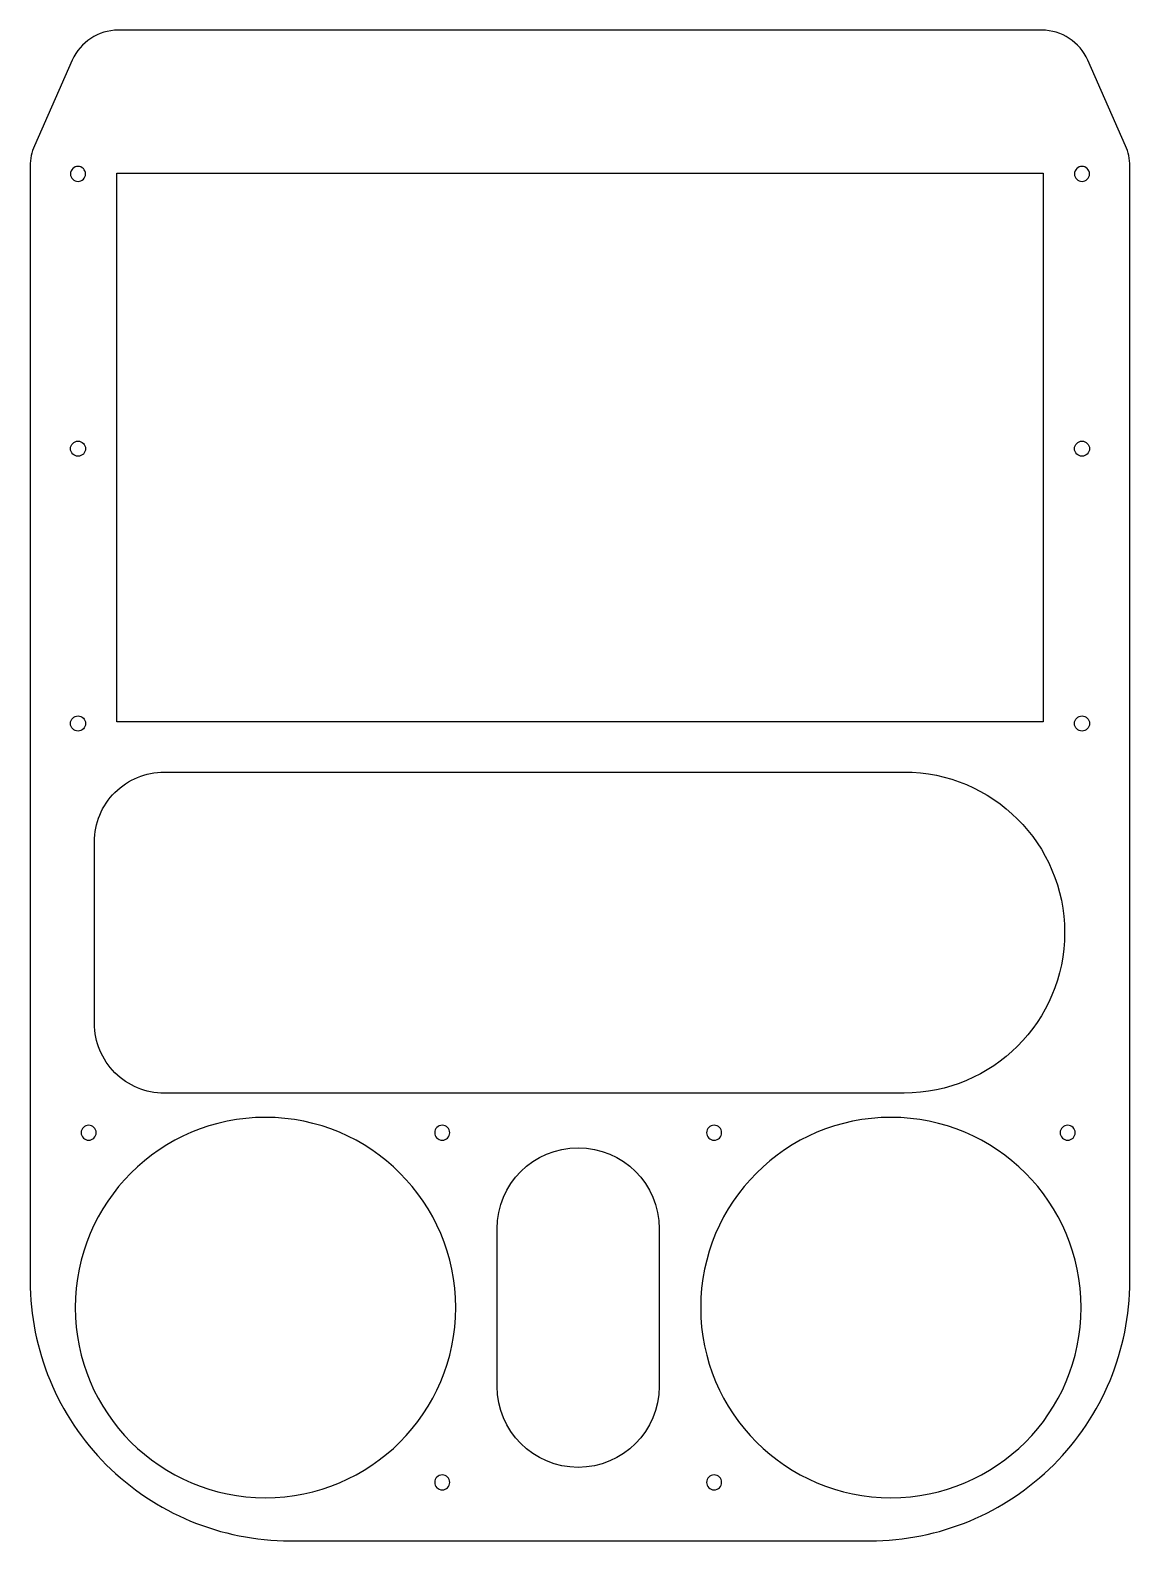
# Model space of a CAD drawing. Header units: millimetres. Extents: x 2 to 222, y -280 to 21.
import ezdxf

# ---------------------------------------------------------------- set-up
doc = ezdxf.new("R2010")
doc.units = ezdxf.units.MM
doc.layers.get('0').update_dxf_attribs({"linetype": 'CONTINUOUS'})

msp = doc.modelspace()

# ---------------------------------------------------------------- linework, layer by layer
for points in [[(221.54, -6.51, 0.104171), (220.69, -2.48), (213.17, 14.58, 0.297218), (204.02, 20.55), (20, 20.55, 0.297218), (10.85, 14.58), (3.33, -2.48, 0.104171), (2.48, -6.51), (2.48, -228.73, 0.414214), (54.23, -280.48), (169.79, -280.48, 0.414214), (221.54, -228.73)], [(29.18, -127.28), (176.56, -127.28, -1), (176.56, -191.27), (29.18, -191.27, -0.414214), (15.27, -177.37), (15.27, -141.19, -0.414214)], [(127.79, -218.29), (127.79, -249.7, -1), (95.5, -249.7), (95.5, -218.29, -1)]]:
    msp.add_lwpolyline(points, format="xyb", close=True)
msp.add_lwpolyline([(19.72, -117.28), (19.72, -7.91), (204.3, -7.91), (204.3, -117.28)], close=True)
at = {"extrusion": (-6.10135e-31, 6.93889e-15, -1)}
for centre, radius in [((-12, -8.09), 1.5), ((-212.02, -8.09), 1.5), ((-49.34, -234), 37.9), ((-14.12, -199.16), 1.5), ((-84.56, -199.16), 1.5), ((-173.95, -234), 37.9), ((-138.73, -199.16), 1.5), ((-209.17, -199.16), 1.5), ((-84.56, -268.84), 1.5), ((-138.73, -268.84), 1.5)]:
    msp.add_circle(centre, radius, dxfattribs=at)
for centre in [(12, -62.85), (212.02, -62.85), (12, -117.61), (212.02, -117.61)]:
    msp.add_circle(centre, 1.5)

doc.saveas('drawing.dxf')
